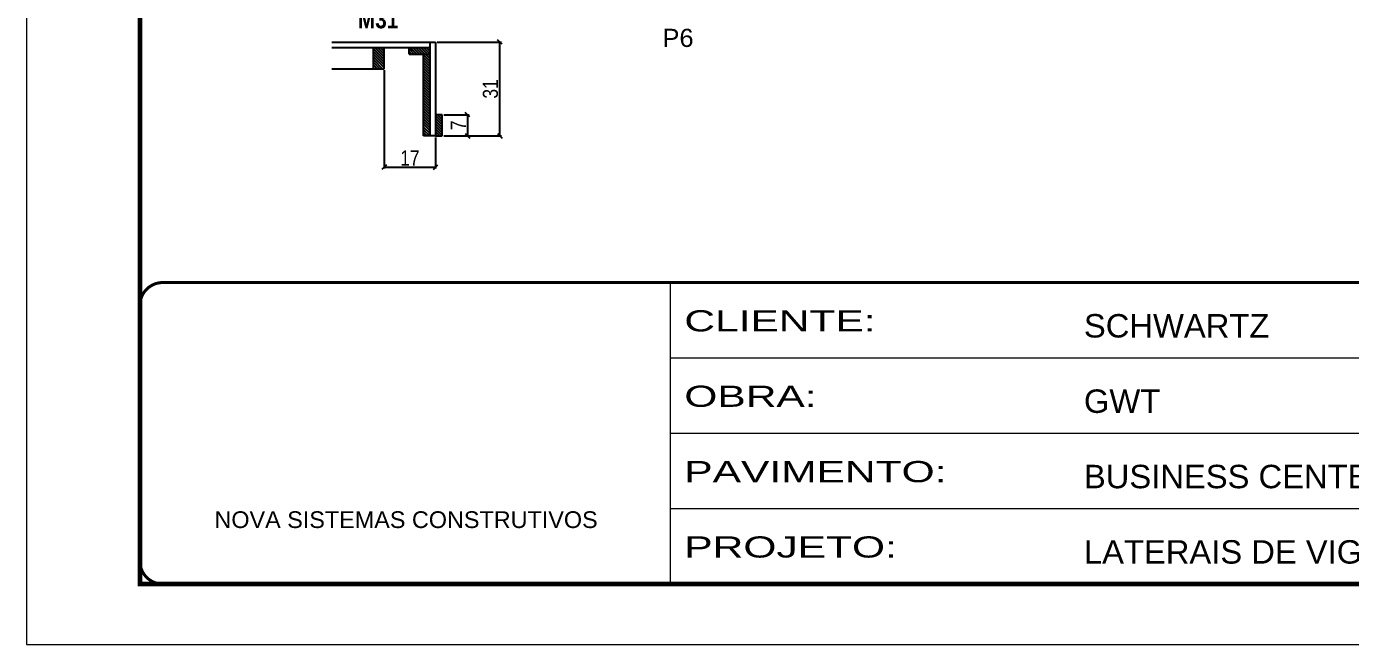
# Model space of a CAD drawing. Extents: x 13154 to 22413, y 1253 to 30260.
# Drawn here: x 16338 to 17213, y 27671 to 28079 of the extents above; entities that cross this region are included whole.
import ezdxf

# ---------------------------------------------------------------- set-up
doc = ezdxf.new("R2010")
doc.units = 0
doc.linetypes.add('CONTINUO', pattern=[0])
doc.linetypes.add('DASHED', pattern=[0.75, 0.5, -0.25])
for name, color, linetype in [('5', 5, 'Continuous'), ('COTA', 241, 'Continuous'), ('detalhes', 4, 'Continuous'), ('Painéis', 200, 'Continuous'), ('SARR_2.2x10', 60, 'Continuous')]:
    doc.layers.add(name, color=color, linetype=linetype)
doc.layers.add('Folhas', color=255, linetype='Continuous', lineweight=9)
doc.layers.add('SARRAFO DE PRESSAO', color=251, linetype='DASHED', lineweight=9)
doc.styles.add('ARIAL', font='arial.ttf')
doc.styles.add('COTA TECNICA 2X', font='techl___.ttf', dxfattribs={"height": 10})
doc.styles.get("Standard").update_dxf_attribs({"font": 'arial.ttf'})
doc.styles.add('TECNICA', font='techb___.ttf', dxfattribs={"height": 10})
doc.styles.add('Tecnologia', font='')
doc.styles.get('Tecnologia').set_extended_font_data('Forgotten Futurist')
doc.dimstyles.new('SECAO', dxfattribs={"dimscale": 0.333333, "dimtxt": 5, "dimasz": 9, "dimexe": 3, "dimexo": 3, "dimgap": 3, "dimtad": 1, "dimdec": 1, "dimlfac": 0.5, "dimzin": 12, "dimdsep": 46, "dimtxsty": 'COTA TECNICA 2X', "dimblk1": 'OBLIQUE', "dimblk2": 'OBLIQUE', "dimsah": 1, "dimcen": 0.9, "dimclrd": 4, "dimclre": 4, "dimclrt": 240, "dimadec": 1, "dimazin": 3, "dimtfac": 1, "dimtdec": 1, "dimtmove": 0, "dimatfit": 3, "dimfxl": 1, "dimtolj": 1, "dimtzin": 12, "dimarcsym": 0})

# ---------------------------------------------------------------- blocks, each defined once
blk = doc.blocks.new('9999999999')
at = {"color": 30, "linetype": 'CONTINUO'}
for p, q in [((98564.56, 34230.21), (98564.56, 34429.45)), ((98564.56, 34379.64), (99583.98, 34379.64)), ((98564.56, 34329.83), (99487.98, 34329.83)), ((98564.56, 34280.02), (99487.98, 34280.02))]:
    blk.add_line(p, q, dxfattribs=at)
at = {"color": 30, "linetype": 'CONTINUO', "const_width": 2}
blk.add_lwpolyline([(99583.98, 34230.21), (99583.98, 34414.45, 0.414214), (99568.98, 34429.45), (98228.98, 34429.45, 0.414214), (98213.98, 34414.45), (98213.98, 34245.21, 0.414214), (98228.98, 34230.21), (99583.98, 34230.21)], format="xyb", dxfattribs=at)
at = {"layer": 'Folhas'}
blk.add_lwpolyline([(98138.98, 34190.21), (99623.98, 34190.21), (99623.98, 35240.21), (98138.98, 35240.21)], close=True, dxfattribs=at)
at = {"layer": 'Folhas', "color": 30, "const_width": 3}
blk.add_lwpolyline([(98213.98, 34230.21), (99583.98, 34230.21), (99583.98, 35200.21), (98213.98, 35200.21)], close=True, dxfattribs=at)
at = {"color": 7, "linetype": 'Continuous', "ltscale": 5, "style": 'ARIAL'}
for s, height, p in [('SCHWARTZ', 15.483, (98837.68, 34393.13)), ('GWT', 15.483, (98837.68, 34343.32)), ('BUSINESS CENTER E LAZER - PROJEÇÃO', 15.4829, (98837.68, 34293.51)), ('NOVA SISTEMAS CONSTRUTIVOS', 11.0592, (98263.19, 34267.21)), ('LATERAIS DE VIGAS', 15.4829, (98837.68, 34243.7))]:
    blk.add_text(s, height=height, dxfattribs=at).set_placement(p)
at = {"layer": 'Folhas', "color": 7, "style": 'Tecnologia', "width": 1.5}
for s, p in [('CLIENTE:', (98573.65, 34397.17)), ('OBRA:', (98573.65, 34347.31)), ('PAVIMENTO:', (98573.65, 34297.5)), ('PROJETO:', (98573.65, 34247.69))]:
    blk.add_text(s, height=14, dxfattribs=at).set_placement(p)
blk = doc.blocks.new('_Oblique')
at = {"color": 0, "linetype": 'ByBlock', "lineweight": -2}
blk.add_line((-0.5, -0.5), (0.5, 0.5), dxfattribs=at)
blk = doc.blocks.new('*D3196')
at = {"layer": 'COTA', "color": 4, "lineweight": -2, "transparency": 16777216}
for p, q in [((16609.23, 28068.81), (16651.68, 28068.81)), ((16650.68, 28006.81), (16650.68, 28068.81)), ((16613.63, 28006.81), (16651.68, 28006.81))]:
    blk.add_line(p, q, dxfattribs=at)
at = {"layer": 'Defpoints', "color": 0, "transparency": 16777216}
for p in [(16608.23, 28068.81), (16650.68, 28068.81), (16612.63, 28006.81)]:
    blk.add_point(p, dxfattribs=at)
at = {"layer": 'COTA', "color": 4, "lineweight": -2, "transparency": 16777216, "xscale": 3, "yscale": 3, "zscale": 3}
for p, rotation in [((16650.68, 28068.81), 90), ((16650.68, 28006.81), 270)]:
    blk.add_blockref('_Oblique', p, dxfattribs=dict(at, rotation=rotation))
at = {"layer": 'COTA', "color": 240, "transparency": 16777216, "insert": (16644.46, 28037.81), "char_height": 10, "attachment_point": 5, "rotation": 90, "style": 'COTA TECNICA 2X'}
blk.add_mtext('\\A1;31', dxfattribs=at)
blk = doc.blocks.new('*D3197')
at = {"layer": 'COTA', "color": 4, "lineweight": -2, "transparency": 16777216}
for p, q in [((16613.63, 28020.81), (16630.33, 28020.81)), ((16629.33, 28020.81), (16629.33, 28006.81)), ((16613.63, 28006.81), (16630.33, 28006.81))]:
    blk.add_line(p, q, dxfattribs=at)
at = {"layer": 'Defpoints', "color": 0, "transparency": 16777216}
for p in [(16612.63, 28020.81), (16612.63, 28006.81), (16629.33, 28006.81)]:
    blk.add_point(p, dxfattribs=at)
at = {"layer": 'COTA', "color": 4, "lineweight": -2, "transparency": 16777216, "xscale": 3, "yscale": 3, "zscale": 3}
for p, rotation in [((16629.33, 28020.81), 90), ((16629.33, 28006.81), 270)]:
    blk.add_blockref('_Oblique', p, dxfattribs=dict(at, rotation=rotation))
at = {"layer": 'COTA', "color": 240, "transparency": 16777216, "insert": (16623.25, 28013.81), "char_height": 10, "attachment_point": 5, "rotation": 90, "style": 'COTA TECNICA 2X'}
blk.add_mtext('\\A1;7', dxfattribs=at)
blk = doc.blocks.new('*D3198')
at = {"layer": 'COTA', "color": 4, "lineweight": -2, "transparency": 16777216}
for p, q in [((16574.23, 28050.21), (16574.23, 27985.12)), ((16608.23, 28005.81), (16608.23, 27985.12)), ((16574.23, 27986.12), (16608.23, 27986.12))]:
    blk.add_line(p, q, dxfattribs=at)
at = {"layer": 'Defpoints', "color": 0, "transparency": 16777216}
for p in [(16574.23, 28051.21), (16608.23, 28006.81), (16608.23, 27986.12)]:
    blk.add_point(p, dxfattribs=at)
at = {"layer": 'COTA', "color": 4, "lineweight": -2, "transparency": 16777216, "xscale": 3, "yscale": 3, "zscale": 3, "rotation": 180}
blk.add_blockref('_Oblique', (16574.23, 27986.12), dxfattribs=at)
at = {"layer": 'COTA', "color": 4, "lineweight": -2, "transparency": 16777216, "xscale": 3, "yscale": 3, "zscale": 3}
blk.add_blockref('_Oblique', (16608.23, 27986.12), dxfattribs=at)
at = {"layer": 'COTA', "color": 240, "transparency": 16777216, "insert": (16591.23, 27992.2), "char_height": 10, "attachment_point": 5, "style": 'COTA TECNICA 2X'}
blk.add_mtext('\\A1;17', dxfattribs=at)

msp = doc.modelspace()

# ---------------------------------------------------------------- hatches: boundary and pattern name
at = {"layer": 'SARR_2.2x10'}
h = msp.add_hatch(dxfattribs=at)
h.set_pattern_fill('ANSI31', color=256, scale=10, angle=90)
h.set_pattern_definition([(135, (-115946.4972, -2031.8073), (-0.883883476, -0.883883476), [])])
h.paths.add_polyline_path([(16574.23, 28065.21), (16567.23, 28065.21), (16567.23, 28051.21), (16574.23, 28051.21)])
h = msp.add_hatch(dxfattribs=at)
h.set_pattern_fill('ANSI31', color=256, scale=10, angle=90)
h.set_pattern_definition([(135, (-115946.0972, -2031.8073), (-0.883883476, -0.883883476), [])])
h.paths.add_polyline_path([(16590.63, 28065.21), (16590.63, 28060.81), (16604.63, 28060.81), (16604.63, 28065.21)])
h = msp.add_hatch(dxfattribs=at)
h.set_pattern_fill('ANSI31', color=256, scale=10, angle=90)
h.set_pattern_definition([(135, (-115946.0972, -2073.8073), (-0.883883476, -0.883883476), [])])
h.paths.add_polyline_path([(16600.23, 28006.81), (16604.63, 28006.81), (16604.63, 28060.81), (16600.23, 28060.81)])
h = msp.add_hatch(dxfattribs=at)
h.set_pattern_fill('ANSI31', color=256, scale=10, angle=90)
h.set_pattern_definition([(135, (-115946.0972, -2061.8073), (-0.883883476, -0.883883476), [])])
h.paths.add_polyline_path([(16612.63, 28020.81), (16608.23, 28020.81), (16608.23, 28006.81), (16612.63, 28006.81)])

# ---------------------------------------------------------------- linework, layer by layer
at = {"layer": 'Painéis', "linetype": 'Continuous'}
for p, q in [((16539.67, 28068.81), (16608.23, 28068.81)), ((16604.63, 28006.81), (16604.63, 28068.81)), ((16608.23, 28068.81), (16608.23, 28006.81)), ((16539.67, 28065.21), (16604.63, 28065.21)), ((16608.23, 28006.81), (16604.63, 28006.81))]:
    msp.add_line(p, q, dxfattribs=at)
at = {"layer": 'SARR_2.2x10'}
for p, q in [((16567.23, 28051.21), (16567.23, 28065.21)), ((16574.23, 28051.21), (16574.23, 28065.21)), ((16590.63, 28060.81), (16590.63, 28065.21)), ((16590.63, 28060.81), (16604.63, 28060.81)), ((16600.23, 28006.81), (16600.23, 28060.81)), ((16539.67, 28051.21), (16574.23, 28051.21)), ((16612.63, 28020.81), (16608.23, 28020.81)), ((16612.63, 28006.81), (16612.63, 28020.81)), ((16604.63, 28006.81), (16600.23, 28006.81)), ((16608.23, 28006.81), (16612.63, 28006.81))]:
    msp.add_line(p, q, dxfattribs=at)

# ---------------------------------------------------------------- block references
at = {"layer": 'SARRAFO DE PRESSAO', "color": 6, "linetype": 'ByBlock'}
msp.add_blockref('9999999999', (-81801.1, -6519.61), dxfattribs=at)

# ---------------------------------------------------------------- texts
at = {"layer": '5', "linetype": 'Continuous'}
msp.add_text('P6', height=12, rotation=359.99996, dxfattribs=at).set_placement((16758.15, 28065.56))
at = {"layer": 'detalhes', "insert": (16556.84, 28089.91), "char_height": 12, "attachment_point": 1, "style": 'TECNICA'}
msp.add_mtext_dynamic_manual_height_columns('M31', width=87.1848, gutter_width=1, heights=[0], dxfattribs=at)

# ---------------------------------------------------------------- dimensions: what is measured, and where the dimension line sits
at = {"layer": 'COTA'}
for base, p1, p2, picture, middle in [((16650.68, 28068.81), (16612.63, 28006.81), (16608.23, 28068.81), '*D3196', (16644.46, 28037.81)), ((16629.33, 28006.81), (16612.63, 28020.81), (16612.63, 28006.81), '*D3197', (16623.25, 28013.81))]:
    dim = msp.add_linear_dim(base=base, p1=p1, p2=p2, angle=90, dimstyle='SECAO', dxfattribs=at)
    dim.commit()
    dim.dimension.update_dxf_attribs({"geometry": picture, "text_midpoint": middle})
dim = msp.add_linear_dim(base=(16608.23, 27986.12), p1=(16574.23, 28051.21), p2=(16608.23, 28006.81), dimstyle='SECAO', dxfattribs=at)
dim.commit()
dim.dimension.update_dxf_attribs({"geometry": '*D3198', "text_midpoint": (16591.23, 27992.2)})

doc.saveas('drawing.dxf')
